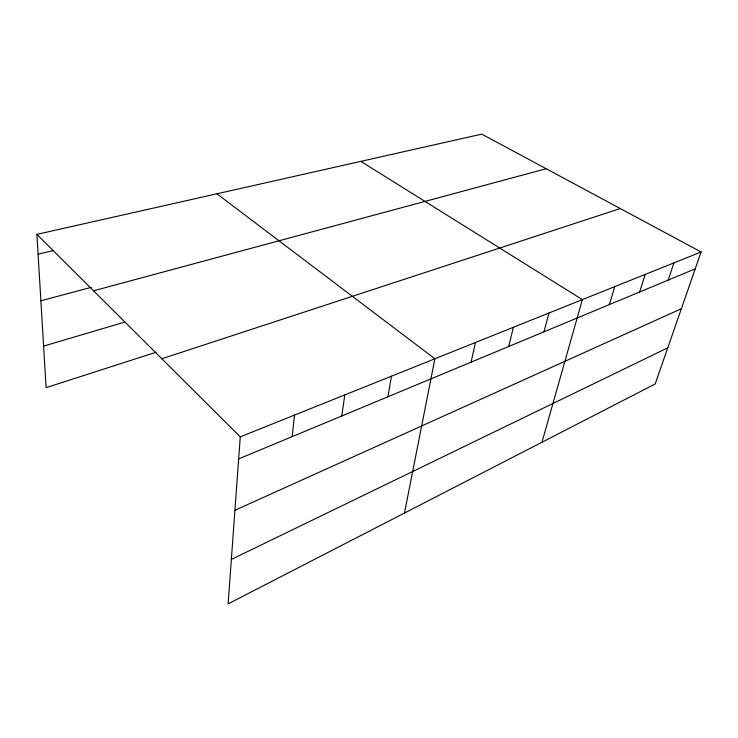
<?xml version="1.0" encoding="UTF-8"?>
<svg xmlns="http://www.w3.org/2000/svg" width="738" height="738" viewBox="0 0 738 738"><rect width="100%" height="100%" fill="white"/><g stroke="black" fill="none" stroke-linecap="round" stroke-linejoin="round"><path stroke-width="1.11" d="M36.9 234.361L240.265 436.85L228.116 603.878L655.187 383.954L701.1 251.99L481.776 134.122L36.9 234.361L46.097 387.653L156.179 352.201M292.183 436.628L294.527 415.079M341.805 415.974L344.775 394.922M387.93 396.776L391.444 376.205M404.47 513.058L434.885 358.779L216.917 193.799M471.093 362.155L475.438 342.506M508.694 346.5L513.38 327.294M543.989 331.814L548.952 313.023M541.969 442.256L582.365 299.619L360.845 161.373M609.33 304.609L614.745 286.63M639.625 291.999L645.224 274.407M668.213 280.099L673.96 262.876M231.354 559.432L667.752 347.829M234.924 510.272L681.349 308.742M238.66 458.916L695.233 268.844M240.265 436.85L701.1 251.99M161.834 358.751L620.261 208.55M43.607 346.104L124.879 322.063M93.578 290.8L546.166 168.725M40.885 300.79L91.281 287.331M38.09 254.176L53.523 250.505"/></g></svg>
